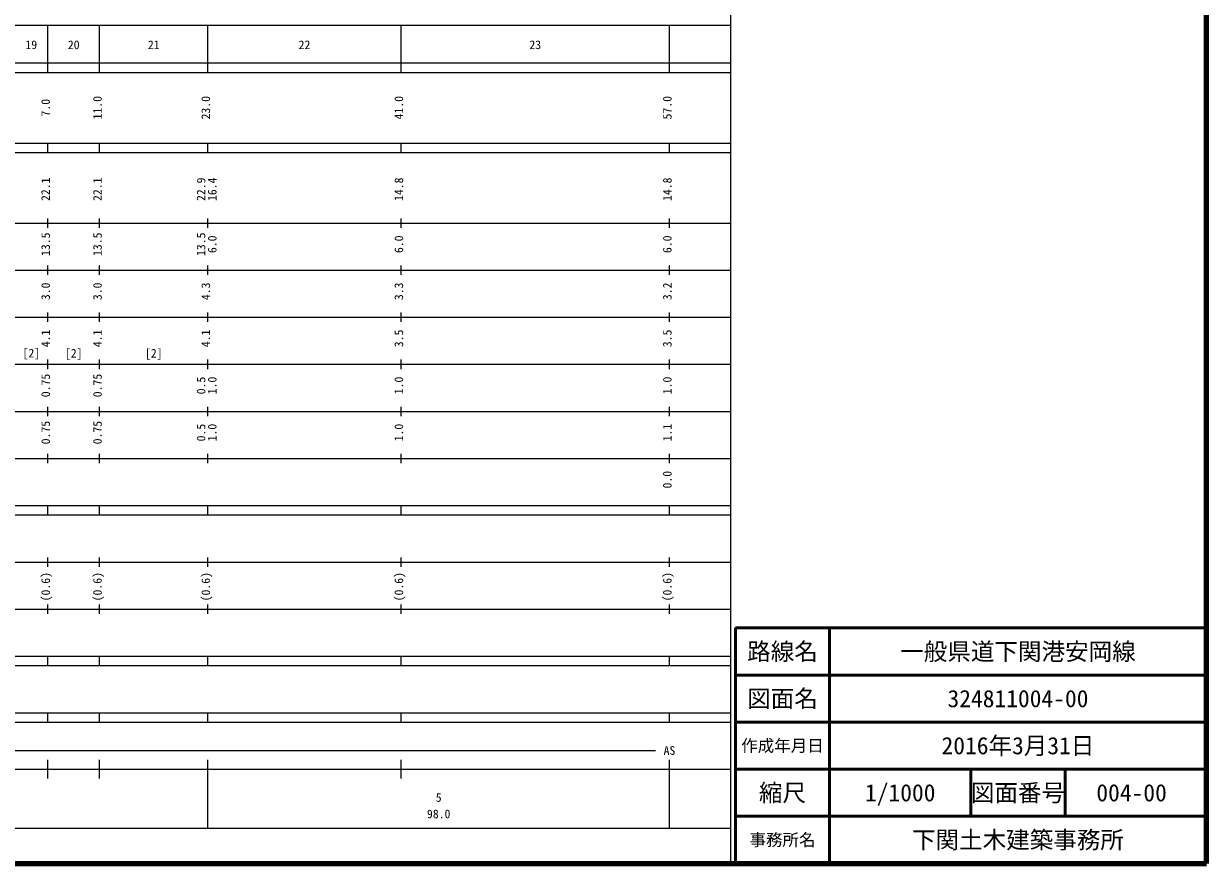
# Model space of a CAD drawing. Units: millimetres on the paper, enlarged 1000 times. Extents: x 40000 to 680000, y 20000 to 380000.
# Drawn here: x 428872 to 680000, y 20000 to 198357 of the extents above; entities that cross this region are included whole.
import ezdxf
from ezdxf.enums import TextEntityAlignment as Align

# ---------------------------------------------------------------- set-up
doc = ezdxf.new("R2010")
doc.units = ezdxf.units.MM
doc.header["$LTSCALE"] = 1000
for name, color, linetype, lineweight in [('M-TTL', 2, 'Continuous', 140), ('M-TTL-BAND', 7, 'Continuous', 25), ('M-TTL-FRAM', 2, 'Continuous', 50), ('M-TTL-LINE', 7, 'Continuous', 50)]:
    doc.layers.add(name, color=color, linetype=linetype, lineweight=lineweight)
doc.layers.add('M-TTL-TXT', color=7, linetype='Continuous')
doc.styles.add('ＭＳ ゴシック', font='')
doc.styles.get('ＭＳ ゴシック').set_extended_font_data('MS Gothic')

msp = doc.modelspace()

# ---------------------------------------------------------------- linework, layer by layer
at = {"layer": 'M-TTL'}
for p, q in [((680000, 20000), (680000, 380000)), ((40000, 20000), (680000, 20000))]:
    msp.add_line(p, q, dxfattribs=at)
at = {"layer": 'M-TTL-BAND'}
for p, q in [((579000, 20000), (579000, 370000)), ((68000, 198000), (579000, 198000)), ((434000, 188000), (434000, 198000)), ((445000, 188000), (445000, 198000)), ((468000, 188000), (468000, 198000)), ((509000, 188000), (509000, 198000)), ((566000, 188000), (566000, 198000)), ((40000, 190000), (579000, 190000)), ((40000, 188000), (579000, 188000)), ((40000, 173000), (579000, 173000)), ((40000, 171000), (579000, 171000)), ((434000, 171000), (434000, 173000)), ((445000, 171000), (445000, 173000)), ((468000, 171000), (468000, 173000)), ((509000, 171000), (509000, 173000)), ((566000, 171000), (566000, 173000)), ((40000, 156000), (579000, 156000)), ((434000, 155000), (434000, 157000)), ((445000, 155000), (445000, 157000)), ((468000, 155000), (468000, 157000)), ((509000, 155000), (509000, 157000)), ((566000, 155000), (566000, 157000)), ((46000, 146000), (579000, 146000)), ((434000, 145000), (434000, 147000)), ((445000, 145000), (445000, 147000)), ((468000, 145000), (468000, 147000)), ((509000, 145000), (509000, 147000)), ((566000, 145000), (566000, 147000)), ((52000, 136000), (579000, 136000)), ((434000, 135000), (434000, 137000)), ((445000, 135000), (445000, 137000)), ((468000, 135000), (468000, 137000)), ((509000, 135000), (509000, 137000)), ((566000, 135000), (566000, 137000)), ((46000, 126000), (579000, 126000)), ((434000, 125000), (434000, 127000)), ((445000, 125000), (445000, 127000)), ((468000, 125000), (468000, 127000)), ((509000, 125000), (509000, 127000)), ((566000, 125000), (566000, 127000)), ((52000, 116000), (579000, 116000)), ((434000, 115000), (434000, 117000)), ((445000, 115000), (445000, 117000)), ((468000, 115000), (468000, 117000)), ((509000, 115000), (509000, 117000)), ((566000, 115000), (566000, 117000)), ((46000, 106000), (579000, 106000)), ((434000, 105000), (434000, 107000)), ((445000, 105000), (445000, 107000)), ((468000, 105000), (468000, 107000)), ((509000, 105000), (509000, 107000)), ((566000, 105000), (566000, 107000)), ((40000, 96000), (579000, 96000)), ((434000, 94000), (434000, 96000)), ((445000, 94000), (445000, 96000)), ((468000, 94000), (468000, 96000)), ((509000, 94000), (509000, 96000)), ((566000, 94000), (566000, 96000)), ((40000, 94000), (579000, 94000)), ((49000, 84000), (579000, 84000)), ((434000, 83000), (434000, 85000)), ((445000, 83000), (445000, 85000)), ((468000, 83000), (468000, 85000)), ((509000, 83000), (509000, 85000)), ((566000, 83000), (566000, 85000)), ((40000, 74000), (579000, 74000)), ((434000, 73000), (434000, 75000)), ((445000, 73000), (445000, 75000)), ((468000, 73000), (468000, 75000)), ((509000, 73000), (509000, 75000)), ((566000, 73000), (566000, 75000)), ((40000, 64000), (579000, 64000)), ((434000, 62000), (434000, 64000)), ((445000, 62000), (445000, 64000)), ((468000, 62000), (468000, 64000)), ((509000, 62000), (509000, 64000)), ((566000, 62000), (566000, 64000)), ((40000, 62000), (579000, 62000)), ((40000, 52000), (579000, 52000)), ((434000, 50000), (434000, 52000)), ((445000, 50000), (445000, 52000)), ((468000, 50000), (468000, 52000)), ((509000, 50000), (509000, 52000)), ((566000, 50000), (566000, 52000)), ((40000, 50000), (579000, 50000)), ((71000, 44000), (563000, 44000)), ((434000, 38000), (434000, 42000)), ((445000, 38000), (445000, 42000)), ((468000, 27500), (468000, 42000)), ((509000, 38000), (509000, 42000)), ((566000, 27500), (566000, 42000)), ((40000, 40000), (579000, 40000)), ((68000, 27500), (579000, 27500))]:
    msp.add_line(p, q, dxfattribs=at)
at = {"layer": 'M-TTL-FRAM'}
for p, q in [((680000, 70000), (580000, 70000)), ((580000, 70000), (580000, 20000))]:
    msp.add_line(p, q, dxfattribs=at)
at = {"layer": 'M-TTL-LINE'}
for p, q in [((600000, 70000), (600000, 20000)), ((680000, 60000), (580000, 60000)), ((680000, 50000), (580000, 50000)), ((680000, 40000), (580000, 40000)), ((630000, 40000), (630000, 30000)), ((650000, 40000), (650000, 30000)), ((680000, 30000), (580000, 30000))]:
    msp.add_line(p, q, dxfattribs=at)

# ---------------------------------------------------------------- texts
at = {"layer": 'M-TTL-BAND', "style": 'ＭＳ ゴシック'}
for s, p in [('19', (430500, 192405)), ('20', (439500, 192405)), ('21', (456500, 192405)), ('22', (488500, 192405)), ('23', (537500, 192405)), ('[2]', (430500, 126915)), ('[2]', (439500, 126881)), ('[2]', (456500, 126891)), ('AS', (566000, 42500)), ('5', (517000, 32523)), ('98.0', (517000, 29033))]:
    msp.add_text(s, height=1833, dxfattribs=at).set_placement(p, align=Align.BOTTOM_CENTER)
for s, p in [('7.0', (435000, 180500)), ('11.0', (446000, 180500)), ('23.0', (469000, 180500)), ('41.0', (510000, 180500)), ('57.0', (567000, 180500)), ('22.1', (435000, 163174)), ('22.1', (446000, 163174)), ('22.9', (468000, 163174)), ('16.4', (470370, 163174)), ('14.8', (510000, 163174)), ('14.8', (567000, 163174)), ('13.5', (435000, 151500)), ('13.5', (446000, 151500)), ('13.5', (468000, 151500)), ('6.0', (470370, 151500)), ('6.0', (510000, 151500)), ('6.0', (567000, 151500)), ('3.0', (435000, 141500)), ('3.0', (446000, 141500)), ('4.3', (469000, 141500)), ('3.3', (510000, 141500)), ('3.2', (567000, 141500)), ('4.1', (435000, 131500)), ('4.1', (446000, 131500)), ('4.1', (469000, 131500)), ('3.5', (510000, 131500)), ('3.5', (567000, 131500)), ('0.75', (435000, 121500)), ('0.75', (446000, 121500)), ('0.5', (468000, 121500)), ('1.0', (470370, 121500)), ('1.0', (510000, 121500)), ('1.0', (567000, 121500)), ('0.75', (435000, 111500)), ('0.75', (446000, 111500)), ('0.5', (468000, 111500)), ('1.0', (470370, 111500)), ('1.0', (510000, 111500)), ('1.1', (567000, 111500)), ('0.0', (567000, 101500)), ('(0.6)', (435000, 78764)), ('(0.6)', (446000, 78764)), ('(0.6)', (469000, 78764)), ('(0.6)', (510000, 78764)), ('(0.6)', (567000, 78764))]:
    msp.add_text(s, height=1833, rotation=90, dxfattribs=at).set_placement(p, align=Align.BOTTOM_CENTER)
at = {"layer": 'M-TTL-TXT', "style": 'ＭＳ ゴシック'}
for s, height, p in [('路線名', 3666, (590000, 65000)), ('路線名', 3666, (590000, 65000)), ('一般県道下関港安岡線', 3666, (640000, 65000)), ('図面名', 3666, (590000, 55000)), ('図面名', 3666, (590000, 55000)), ('324811004-00', 3666, (640000, 55000)), ('作成年月日', 2566, (590000, 45000)), ('作成年月日', 2566, (590000, 45000)), ('2016年3月31日', 3666, (640000, 45000)), ('縮尺', 3666, (590000, 35000)), ('縮尺', 3666, (590000, 35000)), ('1/1000', 3666, (615000, 35000)), ('図面番号', 3666, (640000, 35000)), ('図面番号', 3666, (640000, 35000)), ('004-00', 3666, (664125, 35000)), ('事務所名', 2566, (590000, 25000)), ('事務所名', 2566, (590000, 25000)), ('下関土木建築事務所', 3666, (640000, 25000))]:
    msp.add_text(s, height=height, dxfattribs=at).set_placement(p, align=Align.MIDDLE_CENTER)

doc.saveas('drawing.dxf')
